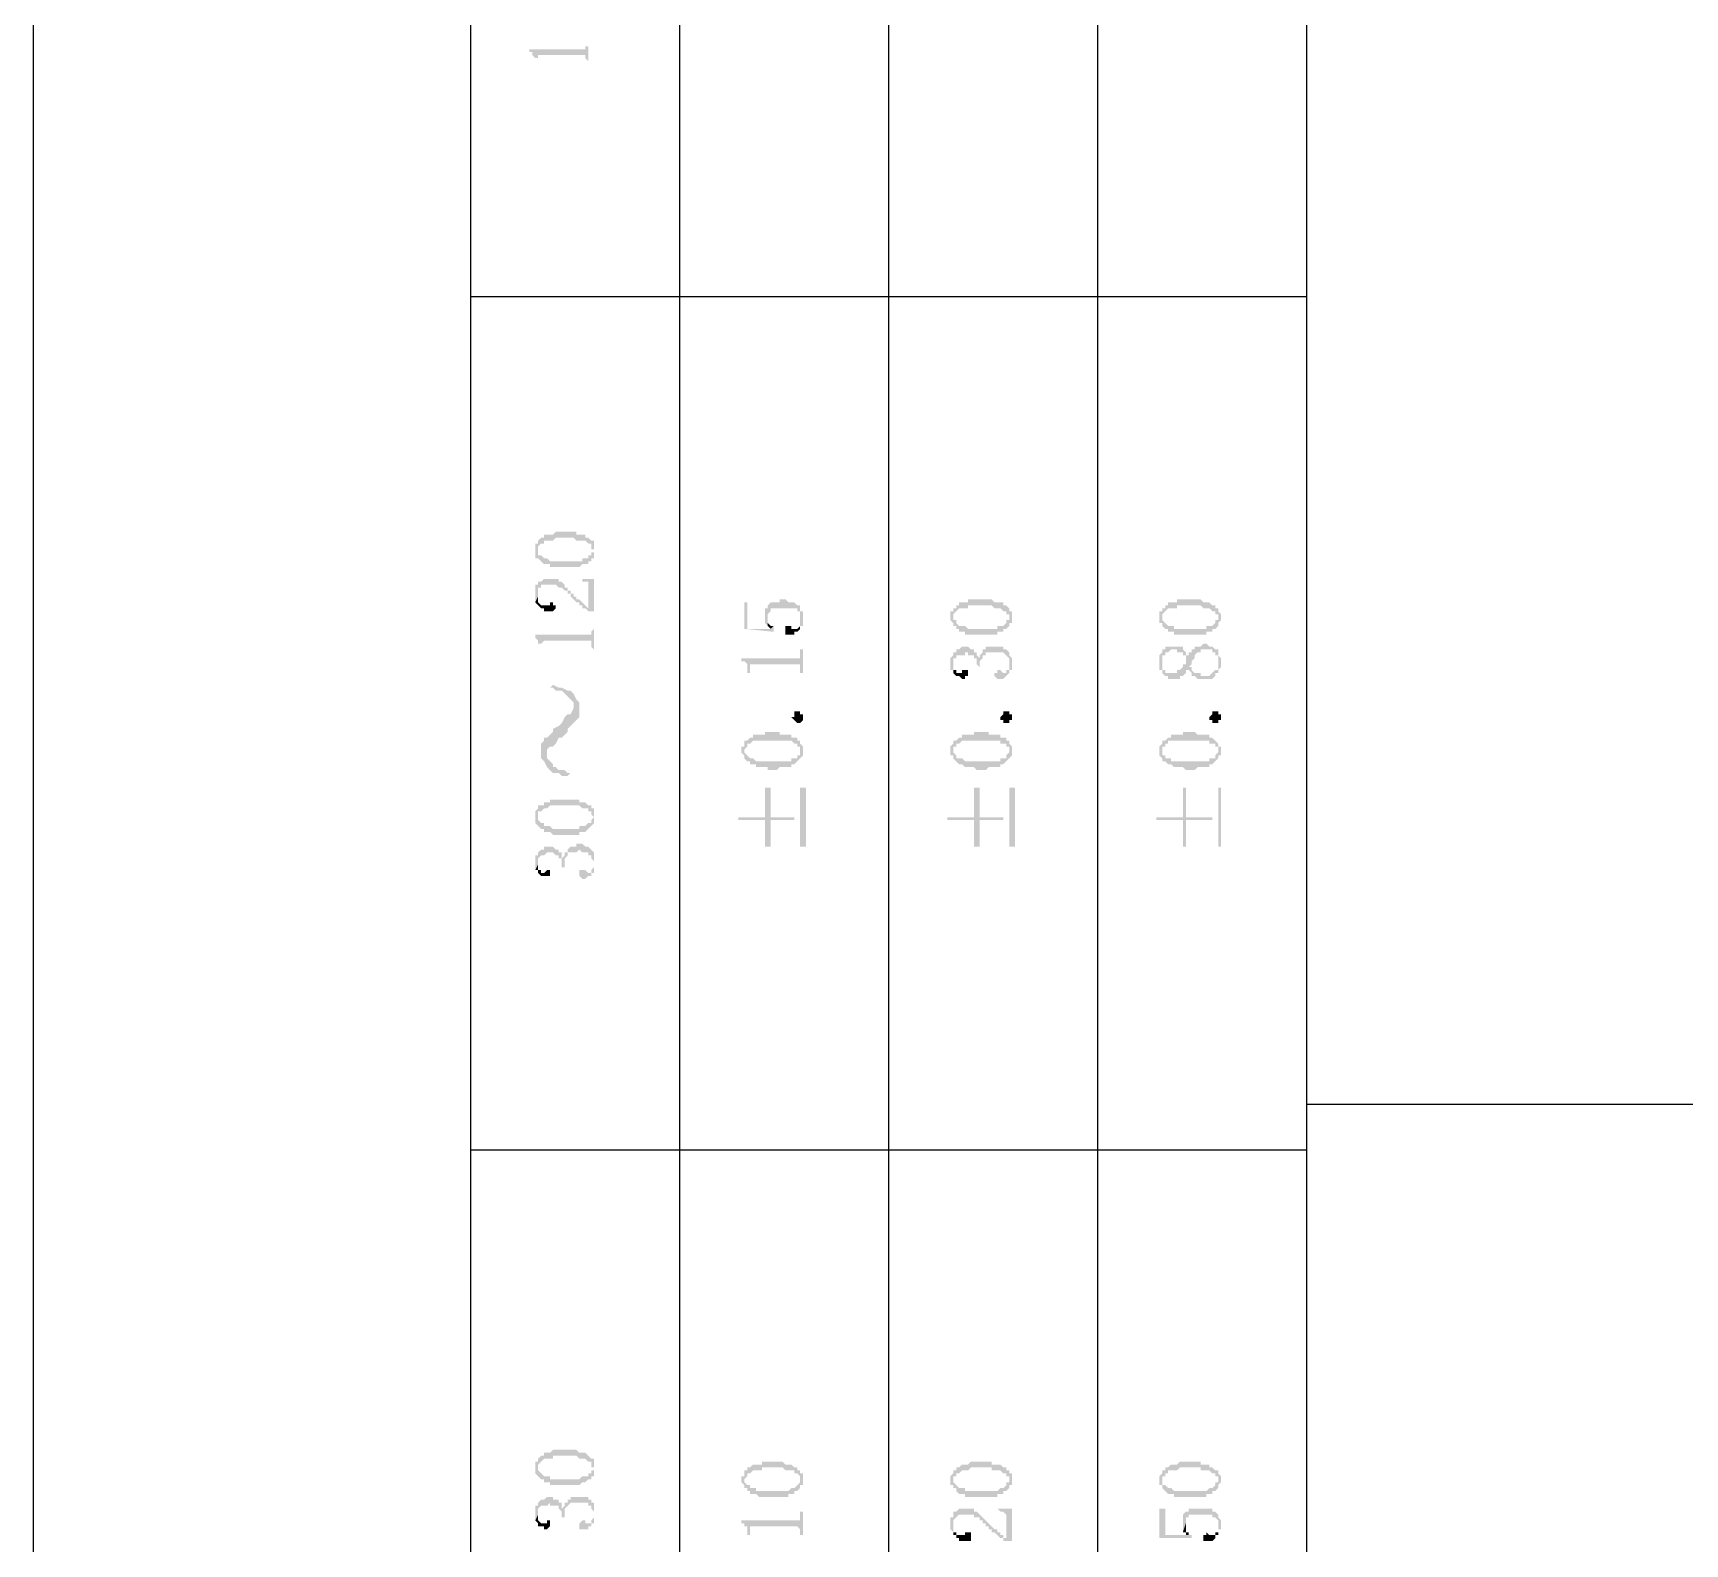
# Model space of a CAD drawing. Header units: millimetres. Extents: x 7018 to 13530, y 4187 to 5692.
# Drawn here: x 8881.97 to 8907.3, y 5467.6 to 5490.77 of the extents above; entities that cross this region are included whole.
import ezdxf

# ---------------------------------------------------------------- set-up
doc = ezdxf.new("R2010")
doc.units = ezdxf.units.MM

msp = doc.modelspace()

# ---------------------------------------------------------------- hatches: boundary and pattern name
at = {"transparency": 33554559}
for points in [[(8889.578, 5490.525), (8889.578, 5490.48), (8889.623, 5490.48), (8889.623, 5490.435), (8889.623, 5490.435), (8889.668, 5490.389), (8889.668, 5490.344), (8889.668, 5490.299), (8889.668, 5490.389), (8889.713, 5490.389), (8889.713, 5490.435), (8890.436, 5490.435), (8890.436, 5490.389), (8890.436, 5490.389), (8890.481, 5490.344), (8890.481, 5490.299), (8890.481, 5490.66), (8890.481, 5490.57), (8890.436, 5490.57), (8890.436, 5490.525), (8890.39, 5490.525)], [(8889.668, 5482.852), (8889.668, 5482.762), (8889.668, 5482.717), (8889.713, 5482.717), (8889.713, 5482.852), (8889.713, 5482.897), (8889.713, 5482.897), (8889.759, 5482.943), (8889.804, 5482.943), (8889.804, 5482.988), (8889.939, 5482.988), (8889.984, 5483.033), (8890.255, 5483.033), (8890.3, 5482.988), (8890.436, 5482.988), (8890.481, 5482.943), (8890.526, 5482.943), (8890.526, 5482.897), (8890.526, 5482.852), (8890.571, 5482.852), (8890.571, 5482.988), (8890.526, 5482.988), (8890.481, 5483.033), (8890.436, 5483.033), (8890.436, 5483.078), (8890.3, 5483.078), (8890.3, 5483.123), (8889.984, 5483.123), (8889.939, 5483.078), (8889.804, 5483.078), (8889.804, 5483.033), (8889.759, 5483.033), (8889.713, 5482.988), (8889.713, 5482.943), (8889.668, 5482.943), (8889.668, 5482.897)], [(8889.713, 5482.717), (8889.713, 5482.717), (8889.759, 5482.672), (8889.759, 5482.672), (8889.804, 5482.627), (8889.894, 5482.627), (8889.894, 5482.582), (8890.345, 5482.582), (8890.39, 5482.627), (8890.481, 5482.627), (8890.481, 5482.672), (8890.526, 5482.672), (8890.526, 5482.717), (8890.571, 5482.717), (8890.571, 5482.762), (8890.571, 5482.807), (8890.571, 5482.852), (8890.571, 5482.897), (8890.571, 5482.943), (8890.571, 5482.988), (8890.571, 5482.807), (8890.526, 5482.807), (8890.526, 5482.762), (8890.481, 5482.762), (8890.481, 5482.717), (8890.39, 5482.717), (8890.39, 5482.672), (8889.894, 5482.672), (8889.849, 5482.717), (8889.804, 5482.717), (8889.759, 5482.762), (8889.713, 5482.762), (8889.713, 5482.807), (8889.713, 5482.852)], [(8889.668, 5482.175), (8889.668, 5482.13), (8889.668, 5482.04), (8889.668, 5482.04), (8889.713, 5482.13), (8889.713, 5482.22), (8889.713, 5482.266), (8889.759, 5482.266), (8889.759, 5482.311), (8889.984, 5482.311), (8890.029, 5482.266), (8890.075, 5482.266), (8890.12, 5482.22), (8890.165, 5482.22), (8890.165, 5482.175), (8890.21, 5482.175), (8890.21, 5482.13), (8890.21, 5482.13), (8890.255, 5482.085), (8890.255, 5482.085), (8890.3, 5482.04), (8890.345, 5482.04), (8890.345, 5481.995), (8890.39, 5481.995), (8890.39, 5481.95), (8890.436, 5481.95), (8890.481, 5481.905), (8890.526, 5481.905), (8890.481, 5481.95), (8890.481, 5481.95), (8890.436, 5481.995), (8890.436, 5481.995), (8890.39, 5482.04), (8890.39, 5482.04), (8890.345, 5482.085), (8890.3, 5482.085), (8890.3, 5482.13), (8890.255, 5482.13), (8890.255, 5482.175), (8890.21, 5482.175), (8890.21, 5482.22), (8890.165, 5482.22), (8890.165, 5482.266), (8890.12, 5482.266), (8890.12, 5482.311), (8890.12, 5482.311), (8890.075, 5482.356), (8890.029, 5482.356), (8890.029, 5482.401), (8889.804, 5482.401), (8889.759, 5482.356), (8889.713, 5482.356), (8889.713, 5482.311), (8889.668, 5482.311), (8889.668, 5482.266)], [(8890.345, 5482.401), (8890.39, 5482.401), (8890.39, 5482.356), (8890.481, 5482.356), (8890.481, 5482.311), (8890.481, 5481.95), (8890.526, 5481.905), (8890.571, 5481.905), (8890.571, 5482.401)], [(8889.668, 5482.04), (8889.713, 5481.995), (8889.713, 5481.995), (8889.759, 5481.95), (8889.804, 5481.95), (8889.804, 5481.905), (8889.939, 5481.905), (8889.984, 5481.95), (8889.984, 5481.995), (8889.939, 5481.995), (8889.939, 5482.04), (8889.894, 5482.04), (8889.894, 5481.995), (8889.759, 5481.995), (8889.713, 5482.04), (8889.713, 5482.13), (8889.713, 5482.13)], [(8892.873, 5482.04), (8892.873, 5481.634), (8893.324, 5481.589), (8893.324, 5481.634), (8893.324, 5481.679), (8893.279, 5481.634), (8892.918, 5481.634), (8892.918, 5482.04)], [(8893.189, 5481.859), (8893.189, 5481.769), (8893.189, 5481.724), (8893.189, 5481.724), (8893.234, 5481.679), (8893.234, 5481.814), (8893.234, 5481.859), (8893.234, 5481.859), (8893.279, 5481.905), (8893.279, 5481.95), (8893.685, 5481.95), (8893.685, 5481.905), (8893.73, 5481.905), (8893.73, 5481.859), (8893.73, 5481.814), (8893.73, 5481.679), (8893.775, 5481.679), (8893.775, 5481.724), (8893.775, 5481.814), (8893.775, 5481.859), (8893.775, 5481.905), (8893.73, 5481.905), (8893.73, 5481.95), (8893.73, 5481.995), (8893.685, 5481.995), (8893.64, 5482.04), (8893.55, 5482.04), (8893.505, 5482.085), (8893.414, 5482.085), (8893.414, 5482.04), (8893.279, 5482.04), (8893.234, 5481.995), (8893.234, 5481.95), (8893.189, 5481.95), (8893.189, 5481.905)], [(8896.032, 5481.814), (8896.032, 5481.769), (8896.032, 5481.769), (8896.077, 5481.724), (8896.077, 5481.679), (8896.077, 5481.814), (8896.077, 5481.859), (8896.077, 5481.859), (8896.122, 5481.905), (8896.122, 5481.905), (8896.167, 5481.95), (8896.303, 5481.95), (8896.303, 5481.995), (8896.664, 5481.995), (8896.709, 5481.95), (8896.799, 5481.95), (8896.844, 5481.905), (8896.889, 5481.905), (8896.889, 5481.859), (8896.935, 5481.859), (8896.935, 5481.814), (8896.935, 5481.95), (8896.935, 5481.95), (8896.889, 5481.995), (8896.844, 5481.995), (8896.844, 5482.04), (8896.709, 5482.04), (8896.664, 5482.085), (8896.303, 5482.085), (8896.303, 5482.04), (8896.167, 5482.04), (8896.167, 5481.995), (8896.122, 5481.995), (8896.122, 5481.95), (8896.077, 5481.95), (8896.077, 5481.905), (8896.032, 5481.905)], [(8896.077, 5481.679), (8896.122, 5481.679), (8896.122, 5481.634), (8896.167, 5481.634), (8896.167, 5481.589), (8896.258, 5481.589), (8896.258, 5481.543), (8896.754, 5481.543), (8896.754, 5481.589), (8896.844, 5481.589), (8896.844, 5481.634), (8896.889, 5481.634), (8896.935, 5481.679), (8896.935, 5481.724), (8896.98, 5481.724), (8896.98, 5481.769), (8896.98, 5481.814), (8896.98, 5481.859), (8896.98, 5481.905), (8896.935, 5481.905), (8896.935, 5481.95), (8896.935, 5481.814), (8896.935, 5481.769), (8896.889, 5481.769), (8896.889, 5481.724), (8896.889, 5481.724), (8896.844, 5481.679), (8896.754, 5481.679), (8896.754, 5481.634), (8896.303, 5481.634), (8896.258, 5481.679), (8896.167, 5481.679), (8896.122, 5481.724), (8896.122, 5481.769), (8896.077, 5481.769), (8896.077, 5481.814)], [(8899.236, 5481.814), (8899.236, 5481.769), (8899.236, 5481.724), (8899.281, 5481.724), (8899.281, 5481.679), (8899.281, 5481.814), (8899.281, 5481.859), (8899.281, 5481.859), (8899.327, 5481.905), (8899.327, 5481.905), (8899.372, 5481.95), (8899.507, 5481.95), (8899.507, 5481.995), (8899.868, 5481.995), (8899.913, 5481.95), (8900.004, 5481.95), (8900.049, 5481.905), (8900.094, 5481.905), (8900.094, 5481.859), (8900.139, 5481.859), (8900.139, 5481.814), (8900.139, 5481.95), (8900.094, 5481.95), (8900.094, 5481.995), (8900.049, 5481.995), (8900.004, 5482.04), (8899.913, 5482.04), (8899.868, 5482.085), (8899.507, 5482.085), (8899.507, 5482.04), (8899.372, 5482.04), (8899.372, 5481.995), (8899.327, 5481.995), (8899.327, 5481.95), (8899.281, 5481.95), (8899.281, 5481.905), (8899.236, 5481.905)], [(8899.281, 5481.679), (8899.281, 5481.679), (8899.327, 5481.634), (8899.372, 5481.634), (8899.372, 5481.589), (8899.462, 5481.589), (8899.462, 5481.543), (8899.958, 5481.543), (8899.958, 5481.589), (8900.049, 5481.589), (8900.049, 5481.634), (8900.094, 5481.634), (8900.139, 5481.679), (8900.139, 5481.724), (8900.139, 5481.724), (8900.184, 5481.769), (8900.184, 5481.814), (8900.184, 5481.859), (8900.184, 5481.859), (8900.139, 5481.905), (8900.139, 5481.95), (8900.139, 5481.814), (8900.139, 5481.769), (8900.094, 5481.769), (8900.094, 5481.724), (8900.094, 5481.724), (8900.049, 5481.679), (8899.958, 5481.679), (8899.958, 5481.634), (8899.462, 5481.634), (8899.462, 5481.679), (8899.372, 5481.679), (8899.327, 5481.724), (8899.327, 5481.724), (8899.281, 5481.769), (8899.281, 5481.814)], [(8889.668, 5481.543), (8889.668, 5481.498), (8889.668, 5481.498), (8889.713, 5481.453), (8889.713, 5481.408), (8889.759, 5481.408), (8889.759, 5481.273), (8889.759, 5481.408), (8889.759, 5481.408), (8889.804, 5481.453), (8890.526, 5481.453), (8890.526, 5481.408), (8890.526, 5481.363), (8890.571, 5481.318), (8890.571, 5481.273), (8890.571, 5481.679), (8890.571, 5481.634), (8890.526, 5481.589), (8890.526, 5481.543), (8890.481, 5481.543)], [(8893.234, 5481.679), (8893.234, 5481.679), (8893.279, 5481.634), (8893.279, 5481.634), (8893.324, 5481.679), (8893.279, 5481.679), (8893.234, 5481.724), (8893.234, 5481.769), (8893.234, 5481.814)], [(8893.505, 5481.634), (8893.505, 5481.543), (8893.64, 5481.543), (8893.64, 5481.589), (8893.685, 5481.589), (8893.73, 5481.634), (8893.73, 5481.814), (8893.73, 5481.724), (8893.73, 5481.679), (8893.73, 5481.679), (8893.685, 5481.634), (8893.595, 5481.634), (8893.595, 5481.679), (8893.505, 5481.679)], [(8892.828, 5481.182), (8892.828, 5481.137), (8892.873, 5481.137), (8892.918, 5481.092), (8892.918, 5481.002), (8892.918, 5480.957), (8892.963, 5480.957), (8892.963, 5481.047), (8892.963, 5481.092), (8893.73, 5481.092), (8893.73, 5481.047), (8893.73, 5481.002), (8893.73, 5480.957), (8893.775, 5480.957), (8893.775, 5481.318), (8893.73, 5481.318), (8893.73, 5481.228), (8893.73, 5481.182), (8893.64, 5481.182)], [(8896.032, 5481.092), (8896.032, 5481.002), (8896.077, 5481.002), (8896.077, 5481.092), (8896.077, 5481.137), (8896.077, 5481.182), (8896.122, 5481.182), (8896.122, 5481.228), (8896.258, 5481.228), (8896.258, 5481.273), (8896.303, 5481.273), (8896.303, 5481.228), (8896.393, 5481.228), (8896.393, 5481.182), (8896.438, 5481.182), (8896.438, 5481.137), (8896.438, 5481.092), (8896.438, 5481.092), (8896.483, 5481.047), (8896.483, 5481.092), (8896.483, 5481.137), (8896.528, 5481.182), (8896.528, 5481.228), (8896.574, 5481.228), (8896.574, 5481.273), (8896.844, 5481.273), (8896.889, 5481.228), (8896.889, 5481.228), (8896.935, 5481.182), (8896.935, 5481.137), (8896.935, 5481.092), (8896.935, 5481.273), (8896.935, 5481.273), (8896.889, 5481.318), (8896.844, 5481.318), (8896.844, 5481.363), (8896.574, 5481.363), (8896.574, 5481.318), (8896.528, 5481.318), (8896.528, 5481.273), (8896.528, 5481.273), (8896.483, 5481.228), (8896.483, 5481.182), (8896.483, 5481.182), (8896.438, 5481.228), (8896.438, 5481.273), (8896.393, 5481.273), (8896.393, 5481.318), (8896.348, 5481.318), (8896.303, 5481.363), (8896.213, 5481.363), (8896.167, 5481.318), (8896.122, 5481.318), (8896.122, 5481.273), (8896.077, 5481.273), (8896.077, 5481.228), (8896.077, 5481.228), (8896.032, 5481.182), (8896.032, 5481.137)], [(8896.709, 5480.912), (8896.709, 5480.912), (8896.754, 5480.866), (8896.844, 5480.866), (8896.889, 5480.912), (8896.889, 5480.912), (8896.935, 5480.957), (8896.935, 5481.002), (8896.98, 5481.002), (8896.98, 5481.092), (8896.98, 5481.137), (8896.98, 5481.182), (8896.98, 5481.182), (8896.935, 5481.228), (8896.935, 5481.092), (8896.935, 5481.047), (8896.935, 5481.002), (8896.889, 5481.002), (8896.889, 5480.957), (8896.844, 5480.957), (8896.799, 5481.002), (8896.754, 5481.002), (8896.754, 5480.957), (8896.709, 5480.957)], [(8899.236, 5481.137), (8899.236, 5481.092), (8899.236, 5481.002), (8899.281, 5481.002), (8899.281, 5480.957), (8899.281, 5480.957), (8899.327, 5480.912), (8899.372, 5480.912), (8899.372, 5480.866), (8899.552, 5480.866), (8899.552, 5480.912), (8899.597, 5480.912), (8899.643, 5480.957), (8899.643, 5481.002), (8899.688, 5481.002), (8899.688, 5481.047), (8899.688, 5481.047), (8899.733, 5481.092), (8899.733, 5481.137), (8899.733, 5481.137), (8899.778, 5481.182), (8899.778, 5481.228), (8899.778, 5481.228), (8899.823, 5481.273), (8899.868, 5481.273), (8899.868, 5481.318), (8900.049, 5481.318), (8900.049, 5481.273), (8900.094, 5481.273), (8900.094, 5481.228), (8900.139, 5481.228), (8900.139, 5481.137), (8900.139, 5481.002), (8900.139, 5481.002), (8900.184, 5481.047), (8900.184, 5481.137), (8900.184, 5481.182), (8900.184, 5481.182), (8900.139, 5481.228), (8900.139, 5481.273), (8900.139, 5481.318), (8900.094, 5481.318), (8900.049, 5481.363), (8900.004, 5481.363), (8899.958, 5481.408), (8899.913, 5481.408), (8899.868, 5481.363), (8899.778, 5481.363), (8899.778, 5481.318), (8899.733, 5481.318), (8899.733, 5481.273), (8899.688, 5481.273), (8899.688, 5481.228), (8899.643, 5481.228), (8899.643, 5481.182), (8899.643, 5481.092), (8899.597, 5481.092), (8899.597, 5481.047), (8899.597, 5481.047), (8899.552, 5481.002), (8899.507, 5481.002), (8899.507, 5480.957), (8899.327, 5480.957), (8899.327, 5481.002), (8899.281, 5481.002), (8899.281, 5481.047), (8899.281, 5481.273), (8899.236, 5481.228)], [(8899.281, 5481.273), (8899.281, 5481.137), (8899.281, 5481.182), (8899.281, 5481.228), (8899.327, 5481.228), (8899.327, 5481.273), (8899.372, 5481.273), (8899.417, 5481.318), (8899.507, 5481.318), (8899.507, 5481.273), (8899.597, 5481.273), (8899.597, 5481.228), (8899.643, 5481.228), (8899.643, 5481.182), (8899.643, 5481.273), (8899.643, 5481.273), (8899.597, 5481.318), (8899.597, 5481.363), (8899.327, 5481.363), (8899.327, 5481.318), (8899.281, 5481.318)], [(8896.077, 5481.002), (8896.077, 5480.957), (8896.077, 5480.957), (8896.122, 5480.912), (8896.167, 5480.912), (8896.213, 5480.866), (8896.258, 5480.866), (8896.258, 5480.912), (8896.303, 5480.912), (8896.303, 5480.957), (8896.303, 5481.002), (8896.213, 5481.002), (8896.213, 5480.957), (8896.122, 5480.957), (8896.122, 5481.002), (8896.077, 5481.002), (8896.077, 5481.047), (8896.077, 5481.092)], [(8899.688, 5481.002), (8899.733, 5480.957), (8899.733, 5480.912), (8899.778, 5480.912), (8899.823, 5480.866), (8900.049, 5480.866), (8900.094, 5480.912), (8900.094, 5480.957), (8900.139, 5480.957), (8900.139, 5481.137), (8900.139, 5481.047), (8900.139, 5481.002), (8900.094, 5481.002), (8900.049, 5480.957), (8900.049, 5480.957), (8900.004, 5480.912), (8899.868, 5480.912), (8899.868, 5480.957), (8899.778, 5480.957), (8899.733, 5481.002), (8899.733, 5481.047), (8899.688, 5481.047)], [(8889.894, 5480.731), (8889.939, 5480.731), (8889.984, 5480.686), (8890.075, 5480.686), (8890.12, 5480.641), (8890.165, 5480.596), (8890.165, 5480.596), (8890.21, 5480.551), (8890.255, 5480.505), (8890.255, 5480.19), (8890.255, 5480.19), (8890.3, 5480.235), (8890.345, 5480.28), (8890.345, 5480.505), (8890.3, 5480.551), (8890.255, 5480.641), (8890.255, 5480.641), (8890.21, 5480.686), (8890.165, 5480.686), (8890.075, 5480.731), (8890.029, 5480.731), (8889.939, 5480.776)], [(8889.759, 5479.738), (8889.759, 5479.648), (8889.804, 5479.603), (8889.849, 5479.513), (8889.849, 5479.693), (8889.849, 5479.783), (8889.894, 5479.828), (8889.939, 5479.828), (8889.984, 5479.874), (8890.029, 5479.964), (8890.075, 5479.964), (8890.12, 5480.009), (8890.165, 5480.054), (8890.165, 5480.099), (8890.21, 5480.144), (8890.255, 5480.19), (8890.255, 5480.46), (8890.255, 5480.415), (8890.21, 5480.325), (8890.165, 5480.325), (8890.12, 5480.28), (8890.075, 5480.19), (8890.075, 5480.19), (8890.029, 5480.144), (8889.939, 5480.099), (8889.939, 5480.054), (8889.894, 5480.009), (8889.849, 5479.964), (8889.804, 5479.964), (8889.804, 5479.919), (8889.759, 5479.874), (8889.759, 5479.783)], [(8893.775, 5480.28), (8893.775, 5480.235), (8893.775, 5480.235), (8893.73, 5480.19), (8893.685, 5480.19), (8893.64, 5480.235), (8893.64, 5480.235), (8893.595, 5480.28), (8893.64, 5480.28), (8893.64, 5480.325), (8893.64, 5480.37), (8893.73, 5480.37), (8893.73, 5480.325), (8893.775, 5480.325), (8893.775, 5480.28)], [(8896.98, 5480.28), (8896.98, 5480.235), (8896.935, 5480.235), (8896.935, 5480.19), (8896.844, 5480.19), (8896.844, 5480.235), (8896.799, 5480.235), (8896.799, 5480.28), (8896.799, 5480.28), (8896.844, 5480.325), (8896.844, 5480.37), (8896.935, 5480.37), (8896.935, 5480.325), (8896.98, 5480.325), (8896.98, 5480.28)], [(8900.184, 5480.28), (8900.184, 5480.235), (8900.139, 5480.235), (8900.139, 5480.19), (8900.049, 5480.19), (8900.049, 5480.235), (8900.004, 5480.235), (8900.004, 5480.28), (8900.004, 5480.28), (8900.049, 5480.325), (8900.049, 5480.37), (8900.139, 5480.37), (8900.139, 5480.325), (8900.184, 5480.325), (8900.184, 5480.28)], [(8892.828, 5479.783), (8892.828, 5479.738), (8892.828, 5479.738), (8892.873, 5479.693), (8892.873, 5479.648), (8892.873, 5479.783), (8892.873, 5479.783), (8892.918, 5479.828), (8892.918, 5479.874), (8892.963, 5479.874), (8893.008, 5479.919), (8893.595, 5479.919), (8893.64, 5479.874), (8893.685, 5479.874), (8893.685, 5479.828), (8893.73, 5479.828), (8893.73, 5479.783), (8893.73, 5479.919), (8893.685, 5479.919), (8893.685, 5479.964), (8893.595, 5479.964), (8893.595, 5480.009), (8893.414, 5480.009), (8893.414, 5480.054), (8893.189, 5480.054), (8893.189, 5480.009), (8893.008, 5480.009), (8893.008, 5479.964), (8892.963, 5479.964), (8892.918, 5479.919), (8892.873, 5479.919), (8892.873, 5479.874), (8892.873, 5479.828), (8892.828, 5479.828)], [(8896.032, 5479.783), (8896.032, 5479.738), (8896.032, 5479.693), (8896.077, 5479.693), (8896.077, 5479.648), (8896.077, 5479.783), (8896.077, 5479.828), (8896.122, 5479.828), (8896.122, 5479.874), (8896.167, 5479.874), (8896.213, 5479.919), (8896.799, 5479.919), (8896.799, 5479.874), (8896.889, 5479.874), (8896.889, 5479.828), (8896.935, 5479.828), (8896.935, 5479.783), (8896.935, 5479.919), (8896.889, 5479.919), (8896.889, 5479.964), (8896.799, 5479.964), (8896.799, 5480.009), (8896.619, 5480.009), (8896.619, 5480.054), (8896.393, 5480.054), (8896.393, 5480.009), (8896.213, 5480.009), (8896.213, 5479.964), (8896.167, 5479.964), (8896.122, 5479.919), (8896.077, 5479.919), (8896.077, 5479.874), (8896.077, 5479.874), (8896.032, 5479.828)], [(8899.236, 5479.783), (8899.236, 5479.738), (8899.236, 5479.693), (8899.236, 5479.693), (8899.281, 5479.648), (8899.281, 5479.783), (8899.281, 5479.828), (8899.327, 5479.828), (8899.327, 5479.874), (8899.372, 5479.874), (8899.372, 5479.919), (8900.004, 5479.919), (8900.004, 5479.874), (8900.094, 5479.874), (8900.094, 5479.828), (8900.139, 5479.828), (8900.139, 5479.783), (8900.139, 5479.874), (8900.094, 5479.919), (8900.094, 5479.919), (8900.049, 5479.964), (8900.004, 5479.964), (8900.004, 5480.009), (8899.823, 5480.009), (8899.778, 5480.054), (8899.597, 5480.054), (8899.597, 5480.009), (8899.417, 5480.009), (8899.417, 5479.964), (8899.372, 5479.964), (8899.327, 5479.919), (8899.281, 5479.919), (8899.281, 5479.874), (8899.281, 5479.874), (8899.236, 5479.828)], [(8889.849, 5479.513), (8889.849, 5479.513), (8889.894, 5479.467), (8889.939, 5479.422), (8890.029, 5479.422), (8890.075, 5479.377), (8890.165, 5479.377), (8890.21, 5479.422), (8890.165, 5479.422), (8890.12, 5479.467), (8890.029, 5479.467), (8889.984, 5479.513), (8889.939, 5479.513), (8889.939, 5479.558), (8889.894, 5479.603), (8889.849, 5479.648), (8889.849, 5479.693)], [(8892.873, 5479.648), (8892.918, 5479.603), (8892.963, 5479.603), (8892.963, 5479.558), (8893.053, 5479.558), (8893.053, 5479.513), (8893.234, 5479.513), (8893.234, 5479.467), (8893.369, 5479.467), (8893.414, 5479.513), (8893.595, 5479.513), (8893.595, 5479.558), (8893.64, 5479.558), (8893.685, 5479.603), (8893.685, 5479.603), (8893.73, 5479.648), (8893.73, 5479.648), (8893.775, 5479.693), (8893.775, 5479.783), (8893.775, 5479.828), (8893.775, 5479.828), (8893.73, 5479.874), (8893.73, 5479.738), (8893.73, 5479.693), (8893.685, 5479.693), (8893.685, 5479.648), (8893.595, 5479.648), (8893.595, 5479.603), (8893.053, 5479.603), (8893.008, 5479.648), (8892.963, 5479.648), (8892.918, 5479.693), (8892.918, 5479.693), (8892.873, 5479.738), (8892.873, 5479.783)], [(8896.077, 5479.648), (8896.122, 5479.603), (8896.122, 5479.603), (8896.167, 5479.558), (8896.213, 5479.558), (8896.258, 5479.513), (8896.393, 5479.513), (8896.438, 5479.467), (8896.574, 5479.467), (8896.619, 5479.513), (8896.799, 5479.513), (8896.799, 5479.558), (8896.844, 5479.558), (8896.889, 5479.603), (8896.889, 5479.603), (8896.935, 5479.648), (8896.935, 5479.648), (8896.98, 5479.693), (8896.98, 5479.783), (8896.98, 5479.828), (8896.98, 5479.828), (8896.935, 5479.874), (8896.935, 5479.738), (8896.935, 5479.738), (8896.889, 5479.693), (8896.889, 5479.648), (8896.799, 5479.648), (8896.799, 5479.603), (8896.258, 5479.603), (8896.213, 5479.648), (8896.122, 5479.648), (8896.122, 5479.693), (8896.122, 5479.693), (8896.077, 5479.738), (8896.077, 5479.783)], [(8899.281, 5479.648), (8899.281, 5479.603), (8899.327, 5479.603), (8899.372, 5479.558), (8899.417, 5479.558), (8899.462, 5479.513), (8899.597, 5479.513), (8899.643, 5479.467), (8899.778, 5479.467), (8899.823, 5479.513), (8900.004, 5479.513), (8900.004, 5479.558), (8900.049, 5479.558), (8900.094, 5479.603), (8900.094, 5479.603), (8900.139, 5479.648), (8900.139, 5479.693), (8900.184, 5479.693), (8900.184, 5479.783), (8900.184, 5479.828), (8900.139, 5479.828), (8900.139, 5479.874), (8900.139, 5479.738), (8900.139, 5479.738), (8900.094, 5479.693), (8900.094, 5479.648), (8900.004, 5479.648), (8900.004, 5479.603), (8899.417, 5479.603), (8899.417, 5479.648), (8899.327, 5479.648), (8899.327, 5479.693), (8899.281, 5479.693), (8899.281, 5479.738), (8899.281, 5479.783)], [(8892.782, 5478.745), (8892.782, 5478.7), (8893.189, 5478.7), (8893.189, 5478.294), (8893.279, 5478.294), (8893.279, 5478.7), (8893.64, 5478.7), (8893.64, 5478.745), (8893.279, 5478.745), (8893.279, 5479.197), (8893.189, 5479.197), (8893.189, 5478.745)], [(8893.82, 5478.294), (8893.82, 5479.197), (8893.73, 5479.197), (8893.73, 5478.294)], [(8895.987, 5478.745), (8895.987, 5478.7), (8896.393, 5478.7), (8896.393, 5478.294), (8896.483, 5478.294), (8896.483, 5478.7), (8896.844, 5478.7), (8896.844, 5478.745), (8896.483, 5478.745), (8896.483, 5479.197), (8896.393, 5479.197), (8896.393, 5478.745)], [(8897.025, 5478.294), (8897.025, 5479.197), (8896.935, 5479.197), (8896.935, 5478.294)], [(8899.191, 5478.745), (8899.191, 5478.7), (8899.597, 5478.7), (8899.597, 5478.294), (8899.643, 5478.294), (8899.643, 5478.7), (8900.049, 5478.7), (8900.049, 5478.745), (8899.643, 5478.745), (8899.643, 5479.197), (8899.597, 5479.197), (8899.597, 5478.745)], [(8900.184, 5478.294), (8900.184, 5479.197), (8900.139, 5479.197), (8900.139, 5478.294)], [(8889.668, 5478.745), (8889.668, 5478.7), (8889.668, 5478.655), (8889.668, 5478.655), (8889.713, 5478.61), (8889.713, 5478.745), (8889.713, 5478.79), (8889.713, 5478.836), (8889.759, 5478.836), (8889.804, 5478.881), (8889.849, 5478.881), (8889.894, 5478.926), (8890.345, 5478.926), (8890.39, 5478.881), (8890.481, 5478.881), (8890.481, 5478.836), (8890.526, 5478.836), (8890.526, 5478.79), (8890.526, 5478.79), (8890.571, 5478.745), (8890.571, 5478.881), (8890.526, 5478.881), (8890.526, 5478.926), (8890.481, 5478.926), (8890.436, 5478.971), (8890.345, 5478.971), (8890.345, 5479.016), (8889.894, 5479.016), (8889.894, 5478.971), (8889.804, 5478.971), (8889.804, 5478.926), (8889.713, 5478.926), (8889.713, 5478.881), (8889.713, 5478.881), (8889.668, 5478.836), (8889.668, 5478.79), (8889.668, 5478.79)], [(8889.713, 5478.61), (8889.713, 5478.61), (8889.759, 5478.565), (8889.804, 5478.565), (8889.804, 5478.52), (8889.894, 5478.52), (8889.939, 5478.474), (8890.345, 5478.474), (8890.345, 5478.52), (8890.436, 5478.52), (8890.481, 5478.565), (8890.481, 5478.565), (8890.526, 5478.61), (8890.526, 5478.61), (8890.571, 5478.655), (8890.571, 5478.745), (8890.571, 5478.79), (8890.571, 5478.836), (8890.571, 5478.881), (8890.571, 5478.745), (8890.571, 5478.745), (8890.526, 5478.7), (8890.526, 5478.655), (8890.481, 5478.655), (8890.436, 5478.61), (8890.345, 5478.61), (8890.345, 5478.565), (8889.939, 5478.565), (8889.894, 5478.61), (8889.804, 5478.61), (8889.804, 5478.655), (8889.759, 5478.655), (8889.713, 5478.7), (8889.713, 5478.745), (8889.713, 5478.745)], [(8889.668, 5478.068), (8889.668, 5478.023), (8889.668, 5477.978), (8889.668, 5477.933), (8889.713, 5478.023), (8889.713, 5478.113), (8889.713, 5478.113), (8889.759, 5478.159), (8889.804, 5478.159), (8889.849, 5478.204), (8889.939, 5478.204), (8889.984, 5478.159), (8890.029, 5478.159), (8890.029, 5478.113), (8890.075, 5478.113), (8890.075, 5478.068), (8890.075, 5477.978), (8890.12, 5477.978), (8890.12, 5478.023), (8890.12, 5478.113), (8890.12, 5478.113), (8890.165, 5478.159), (8890.165, 5478.204), (8890.3, 5478.204), (8890.345, 5478.249), (8890.345, 5478.249), (8890.39, 5478.204), (8890.481, 5478.204), (8890.481, 5478.159), (8890.526, 5478.159), (8890.526, 5478.113), (8890.571, 5478.068), (8890.571, 5478.023), (8890.571, 5478.204), (8890.571, 5478.204), (8890.526, 5478.249), (8890.526, 5478.249), (8890.481, 5478.294), (8890.436, 5478.294), (8890.39, 5478.339), (8890.3, 5478.339), (8890.3, 5478.294), (8890.21, 5478.294), (8890.165, 5478.249), (8890.165, 5478.204), (8890.12, 5478.204), (8890.12, 5478.159), (8890.12, 5478.159), (8890.075, 5478.113), (8890.075, 5478.159), (8890.075, 5478.204), (8890.029, 5478.204), (8890.029, 5478.249), (8889.984, 5478.249), (8889.939, 5478.294), (8889.804, 5478.294), (8889.804, 5478.249), (8889.759, 5478.249), (8889.713, 5478.204), (8889.713, 5478.159), (8889.668, 5478.159), (8889.668, 5478.113)], [(8890.345, 5477.843), (8890.345, 5477.843), (8890.39, 5477.798), (8890.436, 5477.798), (8890.481, 5477.843), (8890.526, 5477.843), (8890.526, 5477.888), (8890.571, 5477.888), (8890.571, 5477.978), (8890.571, 5478.023), (8890.571, 5478.068), (8890.571, 5478.159), (8890.571, 5478.204), (8890.571, 5478.023), (8890.571, 5477.978), (8890.571, 5477.978), (8890.526, 5477.933), (8890.526, 5477.888), (8890.481, 5477.888), (8890.436, 5477.933), (8890.345, 5477.933), (8890.345, 5477.888), (8890.345, 5477.888)], [(8889.668, 5477.933), (8889.713, 5477.933), (8889.713, 5477.888), (8889.713, 5477.888), (8889.759, 5477.843), (8889.894, 5477.843), (8889.894, 5477.888), (8889.894, 5477.933), (8889.849, 5477.933), (8889.804, 5477.888), (8889.759, 5477.888), (8889.759, 5477.933), (8889.713, 5477.933), (8889.713, 5478.023), (8889.713, 5478.023)], [(8889.668, 5468.771), (8889.668, 5468.726), (8889.668, 5468.681), (8889.668, 5468.681), (8889.713, 5468.636), (8889.713, 5468.771), (8889.713, 5468.816), (8889.713, 5468.816), (8889.759, 5468.861), (8889.759, 5468.861), (8889.804, 5468.906), (8889.939, 5468.906), (8889.939, 5468.952), (8890.3, 5468.952), (8890.345, 5468.906), (8890.436, 5468.906), (8890.481, 5468.861), (8890.526, 5468.861), (8890.526, 5468.816), (8890.526, 5468.771), (8890.571, 5468.771), (8890.571, 5468.906), (8890.526, 5468.906), (8890.481, 5468.952), (8890.481, 5468.952), (8890.436, 5468.997), (8890.345, 5468.997), (8890.3, 5469.042), (8889.939, 5469.042), (8889.894, 5468.997), (8889.804, 5468.997), (8889.804, 5468.952), (8889.759, 5468.952), (8889.713, 5468.906), (8889.713, 5468.861), (8889.668, 5468.861)], [(8889.713, 5468.636), (8889.713, 5468.636), (8889.759, 5468.591), (8889.804, 5468.591), (8889.804, 5468.545), (8889.894, 5468.545), (8889.894, 5468.5), (8890.345, 5468.5), (8890.39, 5468.545), (8890.436, 5468.545), (8890.481, 5468.591), (8890.526, 5468.591), (8890.526, 5468.636), (8890.571, 5468.636), (8890.571, 5468.681), (8890.571, 5468.726), (8890.571, 5468.771), (8890.571, 5468.816), (8890.571, 5468.861), (8890.571, 5468.906), (8890.571, 5468.726), (8890.526, 5468.726), (8890.526, 5468.681), (8890.481, 5468.681), (8890.481, 5468.636), (8890.39, 5468.636), (8890.345, 5468.591), (8889.894, 5468.591), (8889.894, 5468.636), (8889.804, 5468.636), (8889.759, 5468.681), (8889.759, 5468.681), (8889.713, 5468.726), (8889.713, 5468.771)], [(8892.828, 5468.591), (8892.828, 5468.545), (8892.873, 5468.5), (8892.873, 5468.455), (8892.873, 5468.591), (8892.873, 5468.591), (8892.918, 5468.636), (8892.918, 5468.681), (8892.963, 5468.681), (8893.008, 5468.726), (8893.144, 5468.726), (8893.144, 5468.771), (8893.459, 5468.771), (8893.505, 5468.726), (8893.64, 5468.726), (8893.64, 5468.681), (8893.685, 5468.681), (8893.73, 5468.636), (8893.73, 5468.591), (8893.73, 5468.726), (8893.685, 5468.726), (8893.685, 5468.771), (8893.64, 5468.771), (8893.595, 5468.816), (8893.505, 5468.816), (8893.459, 5468.861), (8893.144, 5468.861), (8893.144, 5468.816), (8893.008, 5468.816), (8892.963, 5468.771), (8892.918, 5468.771), (8892.918, 5468.726), (8892.873, 5468.726), (8892.873, 5468.681), (8892.873, 5468.636), (8892.828, 5468.636)], [(8896.032, 5468.591), (8896.032, 5468.5), (8896.077, 5468.5), (8896.077, 5468.455), (8896.077, 5468.591), (8896.077, 5468.636), (8896.122, 5468.636), (8896.122, 5468.681), (8896.167, 5468.681), (8896.213, 5468.726), (8896.303, 5468.726), (8896.348, 5468.771), (8896.664, 5468.771), (8896.664, 5468.726), (8896.799, 5468.726), (8896.844, 5468.681), (8896.889, 5468.681), (8896.889, 5468.636), (8896.935, 5468.636), (8896.935, 5468.591), (8896.935, 5468.726), (8896.889, 5468.726), (8896.889, 5468.771), (8896.844, 5468.771), (8896.799, 5468.816), (8896.664, 5468.816), (8896.664, 5468.861), (8896.348, 5468.861), (8896.303, 5468.816), (8896.213, 5468.816), (8896.167, 5468.771), (8896.122, 5468.771), (8896.122, 5468.726), (8896.077, 5468.726), (8896.077, 5468.681), (8896.077, 5468.681), (8896.032, 5468.636)], [(8899.236, 5468.591), (8899.236, 5468.5), (8899.281, 5468.5), (8899.281, 5468.455), (8899.281, 5468.591), (8899.281, 5468.636), (8899.327, 5468.636), (8899.327, 5468.681), (8899.372, 5468.681), (8899.372, 5468.726), (8899.507, 5468.726), (8899.552, 5468.771), (8899.868, 5468.771), (8899.868, 5468.726), (8900.004, 5468.726), (8900.049, 5468.681), (8900.094, 5468.681), (8900.094, 5468.636), (8900.139, 5468.636), (8900.139, 5468.591), (8900.139, 5468.726), (8900.094, 5468.726), (8900.049, 5468.771), (8900.004, 5468.771), (8900.004, 5468.816), (8899.868, 5468.816), (8899.868, 5468.861), (8899.552, 5468.861), (8899.507, 5468.816), (8899.417, 5468.816), (8899.372, 5468.771), (8899.327, 5468.771), (8899.327, 5468.726), (8899.281, 5468.726), (8899.281, 5468.681), (8899.281, 5468.681), (8899.236, 5468.636)], [(8892.873, 5468.455), (8892.918, 5468.455), (8892.918, 5468.41), (8892.963, 5468.41), (8892.963, 5468.365), (8893.053, 5468.365), (8893.098, 5468.32), (8893.55, 5468.32), (8893.55, 5468.365), (8893.64, 5468.365), (8893.64, 5468.41), (8893.685, 5468.41), (8893.73, 5468.455), (8893.73, 5468.5), (8893.775, 5468.5), (8893.775, 5468.545), (8893.775, 5468.591), (8893.775, 5468.636), (8893.775, 5468.681), (8893.73, 5468.681), (8893.73, 5468.726), (8893.73, 5468.545), (8893.73, 5468.545), (8893.685, 5468.5), (8893.685, 5468.5), (8893.64, 5468.455), (8893.595, 5468.455), (8893.55, 5468.41), (8893.053, 5468.41), (8893.053, 5468.455), (8892.963, 5468.455), (8892.963, 5468.5), (8892.918, 5468.5), (8892.873, 5468.545), (8892.873, 5468.591)], [(8896.077, 5468.455), (8896.122, 5468.455), (8896.122, 5468.41), (8896.122, 5468.41), (8896.167, 5468.365), (8896.258, 5468.365), (8896.258, 5468.32), (8896.754, 5468.32), (8896.754, 5468.365), (8896.844, 5468.365), (8896.844, 5468.41), (8896.889, 5468.41), (8896.935, 5468.455), (8896.935, 5468.5), (8896.98, 5468.5), (8896.98, 5468.545), (8896.98, 5468.591), (8896.98, 5468.636), (8896.98, 5468.681), (8896.935, 5468.681), (8896.935, 5468.726), (8896.935, 5468.545), (8896.889, 5468.545), (8896.889, 5468.5), (8896.889, 5468.5), (8896.844, 5468.455), (8896.799, 5468.455), (8896.754, 5468.41), (8896.258, 5468.41), (8896.258, 5468.455), (8896.167, 5468.455), (8896.122, 5468.5), (8896.122, 5468.5), (8896.077, 5468.545), (8896.077, 5468.591)], [(8899.281, 5468.455), (8899.281, 5468.455), (8899.327, 5468.41), (8899.327, 5468.41), (8899.372, 5468.365), (8899.462, 5468.365), (8899.462, 5468.32), (8899.958, 5468.32), (8899.958, 5468.365), (8900.049, 5468.365), (8900.049, 5468.41), (8900.094, 5468.41), (8900.139, 5468.455), (8900.139, 5468.5), (8900.139, 5468.5), (8900.184, 5468.545), (8900.184, 5468.591), (8900.184, 5468.636), (8900.184, 5468.636), (8900.139, 5468.681), (8900.139, 5468.726), (8900.139, 5468.545), (8900.094, 5468.545), (8900.094, 5468.5), (8900.094, 5468.5), (8900.049, 5468.455), (8900.004, 5468.455), (8899.958, 5468.41), (8899.462, 5468.41), (8899.417, 5468.455), (8899.372, 5468.455), (8899.327, 5468.5), (8899.281, 5468.5), (8899.281, 5468.545), (8899.281, 5468.591)], [(8889.668, 5468.049), (8889.668, 5467.959), (8889.668, 5467.959), (8889.713, 5468.049), (8889.713, 5468.094), (8889.713, 5468.139), (8889.713, 5468.139), (8889.759, 5468.184), (8889.849, 5468.184), (8889.894, 5468.229), (8889.894, 5468.184), (8890.029, 5468.184), (8890.029, 5468.139), (8890.029, 5468.139), (8890.075, 5468.094), (8890.075, 5468.049), (8890.075, 5468.004), (8890.12, 5468.004), (8890.12, 5468.049), (8890.12, 5468.139), (8890.12, 5468.139), (8890.165, 5468.184), (8890.165, 5468.184), (8890.21, 5468.229), (8890.481, 5468.229), (8890.481, 5468.184), (8890.526, 5468.184), (8890.526, 5468.139), (8890.526, 5468.139), (8890.571, 5468.094), (8890.571, 5468.049), (8890.571, 5468.229), (8890.526, 5468.229), (8890.526, 5468.275), (8890.481, 5468.275), (8890.481, 5468.32), (8890.21, 5468.32), (8890.21, 5468.275), (8890.165, 5468.275), (8890.165, 5468.229), (8890.12, 5468.229), (8890.12, 5468.184), (8890.12, 5468.184), (8890.075, 5468.139), (8890.075, 5468.229), (8890.029, 5468.229), (8890.029, 5468.275), (8889.939, 5468.275), (8889.939, 5468.32), (8889.849, 5468.32), (8889.804, 5468.275), (8889.759, 5468.275), (8889.713, 5468.229), (8889.713, 5468.184), (8889.668, 5468.184), (8889.668, 5468.139), (8889.668, 5468.094)], [(8889.668, 5467.959), (8889.713, 5467.914), (8889.713, 5467.868), (8889.804, 5467.868), (8889.804, 5467.823), (8889.849, 5467.823), (8889.894, 5467.868), (8889.894, 5467.914), (8889.894, 5467.959), (8889.849, 5467.959), (8889.849, 5467.914), (8889.759, 5467.914), (8889.713, 5467.959), (8889.713, 5468.004), (8889.713, 5468.049)], [(8890.345, 5467.868), (8890.345, 5467.823), (8890.481, 5467.823), (8890.481, 5467.868), (8890.526, 5467.868), (8890.526, 5467.914), (8890.571, 5467.914), (8890.571, 5467.959), (8890.571, 5468.049), (8890.571, 5468.094), (8890.571, 5468.139), (8890.571, 5468.184), (8890.571, 5468.049), (8890.571, 5468.004), (8890.571, 5468.004), (8890.526, 5467.959), (8890.526, 5467.914), (8890.436, 5467.914), (8890.436, 5467.959), (8890.39, 5467.959), (8890.345, 5467.914), (8890.345, 5467.914)], [(8892.828, 5467.959), (8892.828, 5467.914), (8892.873, 5467.914), (8892.873, 5467.868), (8892.918, 5467.868), (8892.918, 5467.823), (8892.918, 5467.778), (8892.918, 5467.733), (8892.963, 5467.733), (8892.963, 5467.823), (8892.963, 5467.868), (8893.685, 5467.868), (8893.73, 5467.823), (8893.73, 5467.778), (8893.73, 5467.733), (8893.775, 5467.733), (8893.775, 5468.094), (8893.73, 5468.094), (8893.73, 5468.004), (8893.73, 5467.959), (8893.64, 5467.959)], [(8896.032, 5467.914), (8896.032, 5467.868), (8896.032, 5467.823), (8896.077, 5467.778), (8896.077, 5467.914), (8896.077, 5467.959), (8896.077, 5467.959), (8896.122, 5468.004), (8896.122, 5468.004), (8896.167, 5468.049), (8896.393, 5468.049), (8896.393, 5468.004), (8896.483, 5468.004), (8896.483, 5467.959), (8896.528, 5467.959), (8896.528, 5467.914), (8896.574, 5467.914), (8896.574, 5467.868), (8896.619, 5467.868), (8896.619, 5467.823), (8896.664, 5467.823), (8896.664, 5467.778), (8896.709, 5467.778), (8896.754, 5467.733), (8896.754, 5467.733), (8896.799, 5467.688), (8896.844, 5467.688), (8896.844, 5467.643), (8896.889, 5467.643), (8896.889, 5467.688), (8896.844, 5467.688), (8896.844, 5467.733), (8896.799, 5467.733), (8896.799, 5467.778), (8896.754, 5467.778), (8896.754, 5467.823), (8896.709, 5467.823), (8896.664, 5467.868), (8896.664, 5467.868), (8896.619, 5467.914), (8896.619, 5467.914), (8896.574, 5467.959), (8896.574, 5467.959), (8896.528, 5468.004), (8896.528, 5468.004), (8896.483, 5468.049), (8896.483, 5468.049), (8896.438, 5468.094), (8896.393, 5468.094), (8896.393, 5468.139), (8896.167, 5468.139), (8896.122, 5468.094), (8896.077, 5468.094), (8896.077, 5468.049), (8896.077, 5468.004), (8896.032, 5468.004)], [(8896.754, 5468.139), (8896.754, 5468.139), (8896.799, 5468.094), (8896.844, 5468.094), (8896.889, 5468.049), (8896.889, 5467.643), (8896.98, 5467.643), (8896.98, 5468.139)], [(8899.236, 5468.139), (8899.236, 5467.688), (8899.733, 5467.688), (8899.733, 5467.733), (8899.327, 5467.733), (8899.327, 5468.139)], [(8899.597, 5467.914), (8899.597, 5467.868), (8899.597, 5467.823), (8899.597, 5467.778), (8899.597, 5467.778), (8899.643, 5467.914), (8899.643, 5467.959), (8899.643, 5468.004), (8899.688, 5468.004), (8899.688, 5468.049), (8900.049, 5468.049), (8900.049, 5468.004), (8900.094, 5468.004), (8900.139, 5467.959), (8900.139, 5467.733), (8900.139, 5467.823), (8900.184, 5467.823), (8900.184, 5467.868), (8900.184, 5467.959), (8900.184, 5467.959), (8900.139, 5468.004), (8900.139, 5468.049), (8900.139, 5468.049), (8900.094, 5468.094), (8900.049, 5468.094), (8900.049, 5468.139), (8899.688, 5468.139), (8899.688, 5468.094), (8899.643, 5468.094), (8899.597, 5468.049), (8899.597, 5467.959), (8899.597, 5467.959)], [(8896.077, 5467.778), (8896.077, 5467.733), (8896.122, 5467.733), (8896.122, 5467.688), (8896.167, 5467.688), (8896.167, 5467.643), (8896.348, 5467.643), (8896.348, 5467.688), (8896.348, 5467.733), (8896.348, 5467.778), (8896.258, 5467.778), (8896.258, 5467.733), (8896.122, 5467.733), (8896.122, 5467.778), (8896.077, 5467.778), (8896.077, 5467.868), (8896.077, 5467.868)], [(8899.597, 5467.778), (8899.643, 5467.778), (8899.643, 5467.733), (8899.688, 5467.733), (8899.688, 5467.778), (8899.643, 5467.778), (8899.643, 5467.823), (8899.643, 5467.914)], [(8899.913, 5467.688), (8899.913, 5467.643), (8900.049, 5467.643), (8900.094, 5467.688), (8900.094, 5467.733), (8900.139, 5467.733), (8900.139, 5467.868), (8900.139, 5467.823), (8900.139, 5467.778), (8900.094, 5467.778), (8900.094, 5467.733), (8900.004, 5467.733), (8899.958, 5467.778), (8899.958, 5467.733), (8899.913, 5467.733)]]:
    msp.add_hatch(color=256, dxfattribs=at).paths.add_polyline_path(points)

# ---------------------------------------------------------------- linework, layer by layer
for p, q in [((8888.675, 5685.574), (8888.675, 5398.833)), ((8901.493, 5474.345), (9297.931, 5474.345))]:
    msp.add_line(p, q)
msp.add_lwpolyline([(9301.969, 5394.574), (9301.969, 5691.574), (8881.969, 5691.574), (8881.969, 5394.574)], close=True)
for points in [[(8901.493, 5685.574), (8901.493, 5398.833)], [(8891.88, 5513.181), (8891.88, 5420.164)], [(8895.084, 5513.181), (8895.084, 5420.164)], [(8898.289, 5513.181), (8898.289, 5420.164)], [(8888.675, 5486.734), (8901.493, 5486.734)], [(8888.675, 5473.645), (8901.493, 5473.645)]]:
    msp.add_lwpolyline(points)

doc.saveas('drawing.dxf')
